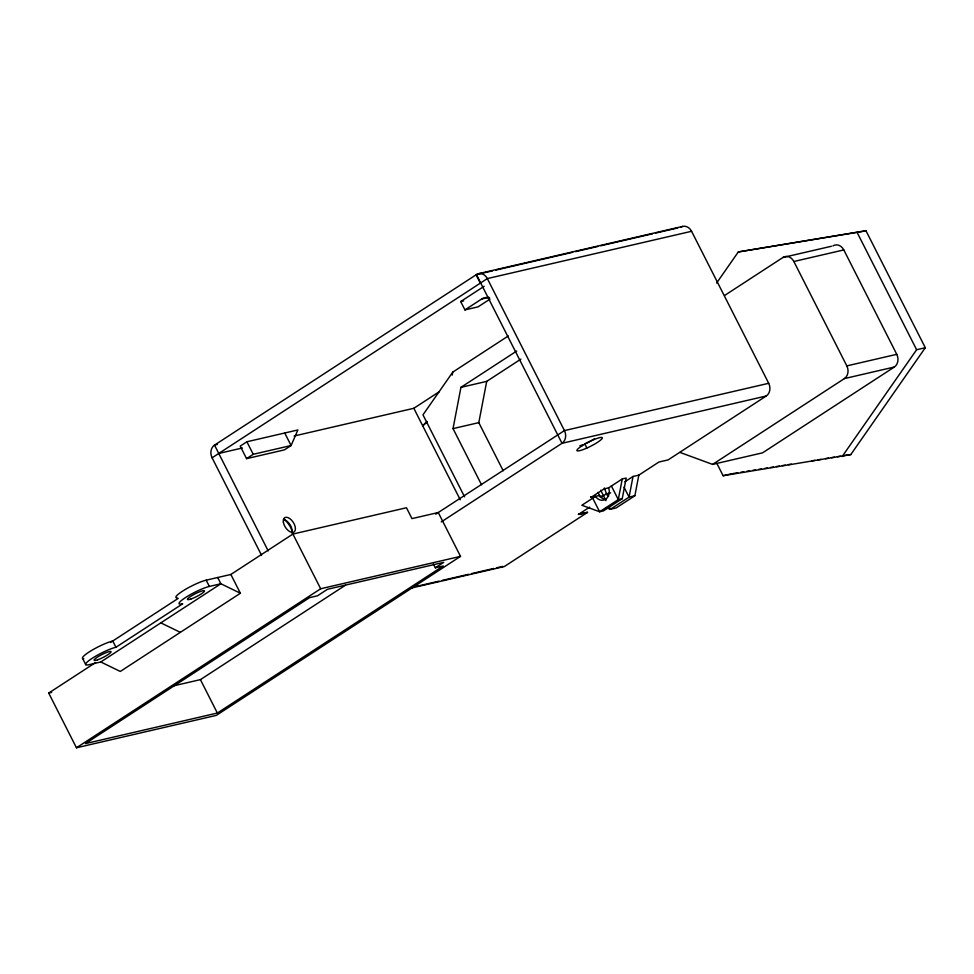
<?xml version="1.0" encoding="UTF-8"?>
<svg xmlns="http://www.w3.org/2000/svg" width="974" height="974" viewBox="0 0 974 974"><rect width="100%" height="100%" fill="white"/><g stroke="black" fill="none" stroke-linecap="round" stroke-linejoin="round"><path stroke-width="1.46" d="M452.216 375.075L452.776 372.117L508.343 335.933M481.509 484.735L453.032 428.609L460.946 387.348L516.707 351.042M503.205 470.759L478.794 422.643L486.708 381.382L520.92 359.102M622.252 478.964L618.295 499.601L599.607 511.764L581.88 505.25L595.528 496.363L596.076 497.215A9.496 7.804 77 0 0 605.67 499.212A9.496 7.804 77 0 0 608.969 488.826L608.604 487.852L622.252 478.964L626.185 478.051L622.228 498.688L603.551 510.851L599.607 511.764L592.716 498.189M680.668 227.283A9.496 7.804 77 0 1 691.577 231.288L768.705 383.293A9.496 7.804 77 0 1 766.27 395.992L668.103 459.911L658.923 462.029L638.822 475.129L633.027 476.469L629.07 497.105L610.381 509.268L606.291 507.771M609.127 506.797L610.381 509.268L616.177 507.929L634.865 495.766L638.822 475.129M452.776 372.117L422.972 414.851L464.574 496.837M716.645 283.008L738.304 251.949L865.983 230.789L925.3 347.73L850.801 454.566L723.122 475.726L716.986 463.636M842.12 456.587L916.619 349.739L925.3 347.73M426.856 421.413L422.716 425.833L460.252 499.784M427.269 421.803L422.716 425.833L413.84 408.289L294.136 436.011M261.531 555.253L212.088 457.804L487.329 278.588L691.577 231.288M489.995 299.103L478.076 306.859L464.939 309.902L460.702 301.55L484.175 286.259M246.885 441.77L240.213 446.116L246.568 458.644L284.42 449.878L291.092 445.532L297.874 429.96L246.885 441.77L253.24 454.298L291.092 445.532L284.737 433.004M464.939 309.902L481.619 299.042L488.924 297.35M246.568 458.644L253.24 454.298M413.84 408.289L439.213 391.755M110.537 642.45L178.23 598.377M115.943 647.26L182.674 603.819A18.981 3.105 -26.9 0 1 185.498 597.561A18.981 3.105 -26.9 0 1 209.361 586.433L220.891 583.767L240.395 593.251L120.289 671.451L100.785 661.967L89.255 664.645A18.981 3.105 -26.9 0 1 92.08 658.387A18.981 3.105 -26.9 0 1 115.943 647.26L112.765 641.002A18.981 3.105 -26.9 0 0 90.74 650.973A18.981 3.105 -26.9 0 0 83.813 658.716M177.219 597.89A18.981 3.105 -26.9 0 1 184.147 590.147A18.981 3.105 -26.9 0 1 206.184 580.175L230.85 574.465L292.906 534.056L406.475 507.758L411.978 518.618L438.263 512.531L460.519 556.373L216.301 715.391L76.459 747.776L48.7 693.074L95.562 662.564M100.785 661.967L220.891 583.767L217.713 577.509M724.656 295.439L782.938 257.489L831.419 246.264M76.459 747.776L320.665 588.759L460.519 556.373M435.719 514.187L564.445 430.593L768.705 383.293M441.234 521.93L562.01 443.292L766.27 395.992M172.556 686.086L200.413 679.633L345.514 585.155M435.341 567.805L443.681 562.375L327.483 589.282L317.475 595.796L309.598 597.622L85.408 743.6L217.36 713.041L443.231 565.979L435.341 567.805L433.43 564.043M590.597 496.716L591.048 497.41L604.136 488.887L608.604 487.852M601.165 497.215L606.303 493.867L610.649 492.868M624.821 481.813L633.027 476.469M589.66 507.137L578.349 514.503L587.529 512.373L504.374 566.515L411.125 588.113M679.986 452.423L712.603 464.403L844.385 378.594L894.327 367.028A9.496 7.804 77 0 0 896.762 354.329L843.801 249.928A9.496 7.804 77 0 0 832.892 245.923M894.327 367.028L762.557 452.837L712.603 464.403M478.283 273.743L682.543 226.443M492.698 270.809L476.42 274.583L214.523 445.106A9.496 7.804 77 0 0 212.088 457.804M495.656 270.127L572.627 252.303M575.585 251.609L597.78 246.471M600.751 245.789L652.556 233.797M655.514 233.103L677.709 227.965M460.702 301.55L463.624 300.869M738.304 251.949L865.983 230.789M782.938 257.489A9.496 7.804 77 0 1 793.859 261.495L843.801 249.928M460.946 387.348L486.708 381.382M217.482 444.424L214.523 445.106L268.203 550.907M218.76 453.458L242.404 447.979M453.032 428.609L478.794 422.643M844.385 378.594A9.496 7.804 77 0 0 846.82 365.895L896.762 354.329M591.048 497.41L599.46 495.449M599.4 496.643L603.503 495.693M622.228 498.688L618.295 499.601L611.404 486.026M634.865 495.766L629.07 497.105L624.054 487.231M723.122 475.726L731.803 473.717M410.894 587.663L413.865 586.981M416.823 586.287L439.018 581.149M441.977 580.467L468.628 574.295M471.586 573.613L493.781 568.463M496.74 567.781L502.669 566.405M48.7 693.074L51.646 692.38M581.685 513.712L587.529 512.373L578.836 513.955M733.288 473.486L737.756 472.767M740.727 472.28L743.698 471.806M746.681 471.331L749.651 470.844M752.622 470.369L755.605 469.894M758.576 469.407L761.546 468.932M764.529 468.457L767.5 467.97M770.471 467.496L773.453 467.021M776.424 466.534L779.395 466.059M782.378 465.584L785.348 465.109M788.319 464.622L791.302 464.148M812.121 460.799L815.104 460.312M818.075 459.838L821.045 459.363M825.514 458.644L828.484 458.157M831.455 457.683L834.438 457.208M837.409 456.721L840.379 456.246M843.362 455.771L850.801 454.566M160.844 622.873L180.336 632.357M857.303 232.81L916.619 349.739M793.859 261.495L846.82 365.895M586.884 448.028L584.765 443.852L585.995 443.316A14.245 2.325 -26.9 0 0 594.481 438.75M600.739 490.263L605.998 500.636M476.079 274.802L480.316 283.154M292.906 534.056L320.665 588.759M230.85 574.465L240.395 593.251M206.184 580.175L209.361 586.433M200.413 679.633L217.36 713.041M82.607 658.436L85.785 664.694M597.975 492.381L600.021 496.302A9.496 7.804 77 0 0 605.706 499.345M604.306 487.95L606.851 494.719A9.496 7.804 77 0 0 608.543 496.302M283.556 519.471A8.547 4.651 56.9 0 1 290.203 524.949A8.547 4.651 56.9 0 1 291.689 532.985M582.769 444.728A14.245 2.325 -26.9 0 1 579.871 445.824M283.763 519.045A14.245 7.755 56.9 0 1 292.517 532.839M502.669 566.844A9.509 7.816 77 0 1 500.648 567.172M481.619 299.042A14.245 11.712 77 0 1 489.545 297.788M581.721 446.007L579.408 447.626A14.245 2.325 -26.9 0 0 584.887 448.904L588.113 447.492A14.245 2.325 -26.9 0 0 601.883 437.46A14.245 2.325 -26.9 0 0 581.721 446.007M564.445 430.593L487.329 278.588A9.496 7.804 77 0 0 476.42 274.583L562.01 443.292A9.496 7.804 77 0 0 564.445 430.593M97.51 659.836A9.496 1.546 -26.9 0 0 111.036 652.02A9.496 1.546 -26.9 0 0 99.251 656.001A9.496 1.546 -26.9 0 0 97.51 659.836M190.928 599.01A9.496 1.546 -26.9 0 0 204.443 591.194A9.496 1.546 -26.9 0 0 192.657 595.175A9.496 1.546 -26.9 0 0 190.928 599.01M283.349 522.04A8.547 4.651 56.9 0 0 293.162 532.364A8.547 4.651 56.9 0 0 291.543 520.14A8.547 4.651 56.9 0 0 283.349 522.04"/></g></svg>
